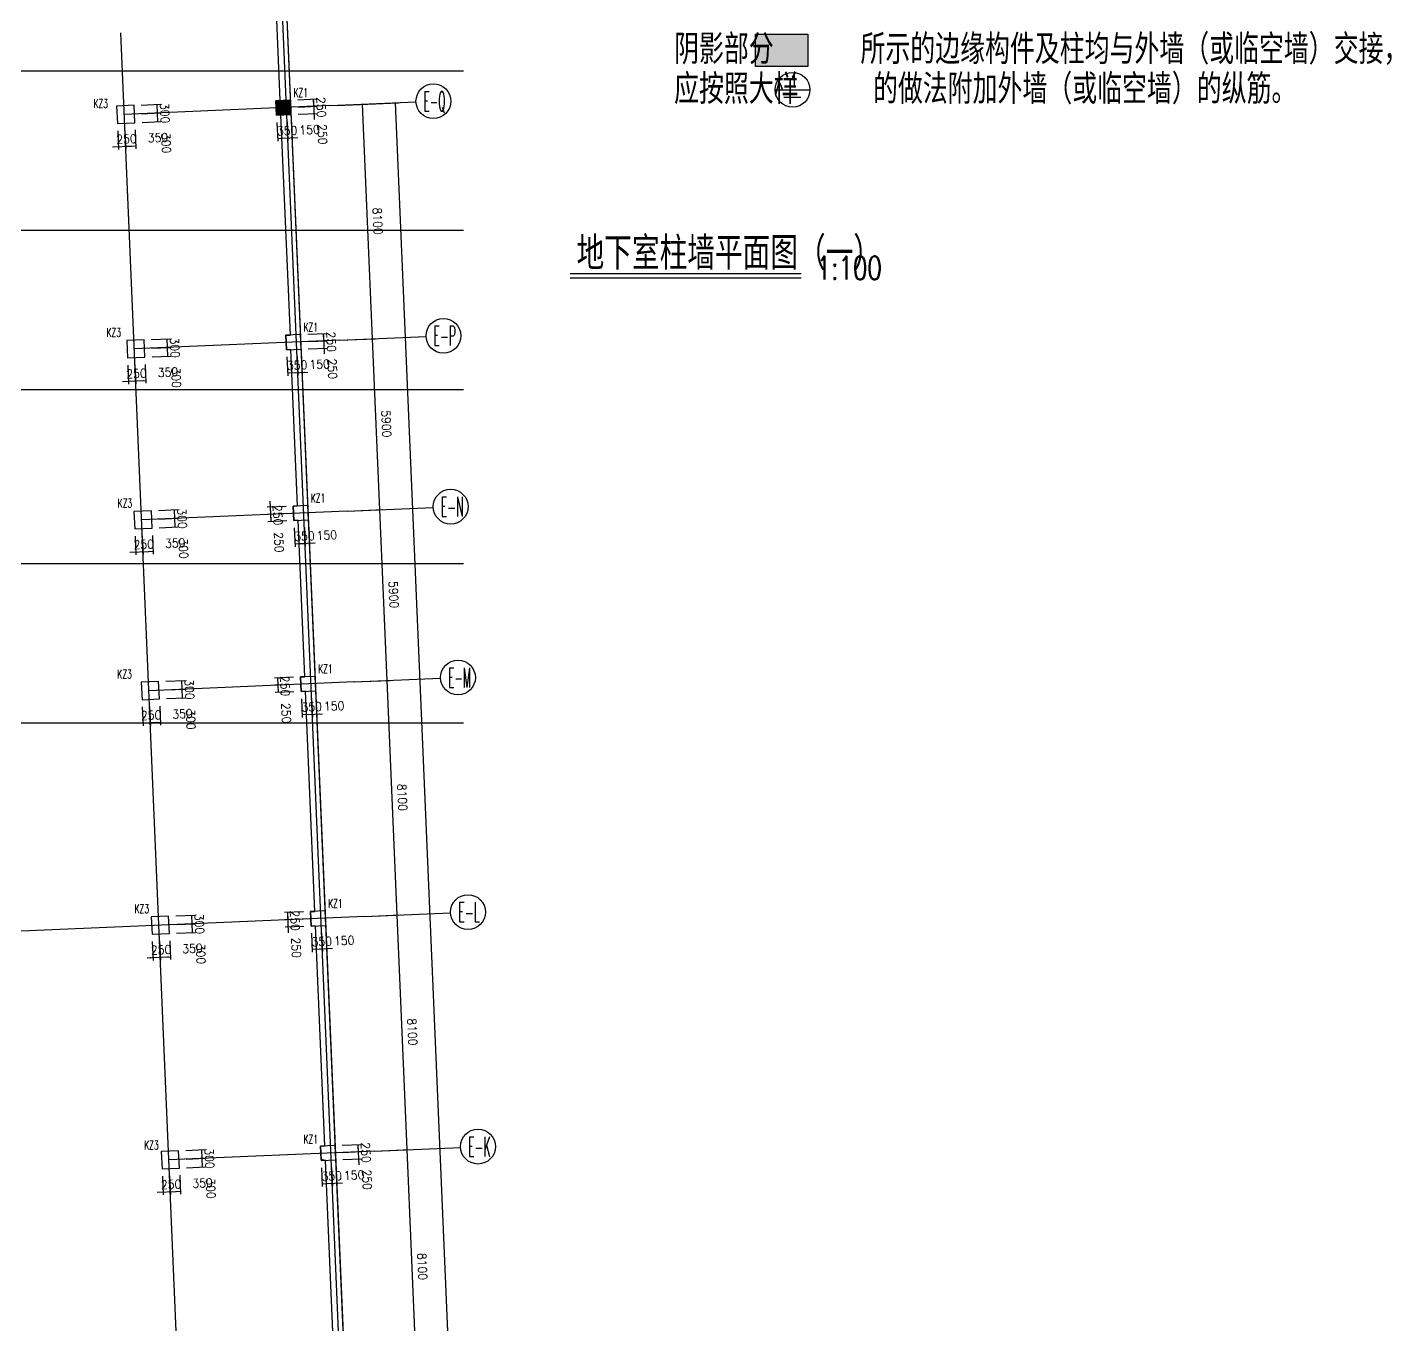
# Model space of a CAD drawing. Extents: x 387171 to 699106, y 11966 to 245688.
# Drawn here: x 649471 to 696550, y 146827 to 191589 of the extents above; entities that cross this region are included whole.
import ezdxf

# ---------------------------------------------------------------- set-up
doc = ezdxf.new("R2010")
doc.units = 0
doc.header["$LTSCALE"] = 100
doc.header["$MEASUREMENT"] = 0
for name, color, linetype in [('COLU', 7, 'Continuous'), ('DIM', 3, 'Continuous'), ('DOTE', 253, 'Continuous'), ('HATCH', 254, 'Continuous'), ('L-AXIS', 3, 'Continuous'), ('NUM', 7, 'Continuous'), ('梁说明', 2, 'Continuous')]:
    doc.layers.add(name, color=color, linetype=linetype)
doc.styles.get("Standard").update_dxf_attribs({"font": 'standard'})
doc.dimstyles.get("Standard").update_dxf_attribs({"dimtxt": 300, "dimasz": 100, "dimexe": 100, "dimexo": 250, "dimgap": 100, "dimtad": 0, "dimtoh": 1, "dimdec": 0, "dimdsep": 46, "dimcen": 0.09, "dimclrt": 7, "dimadec": 0, "dimazin": 0, "dimtfac": 1, "dimtdec": 4, "dimtofl": 0, "dimtmove": 0, "dimatfit": 3, "dimfxl": 1, "dimtolj": 1, "dimtzin": 0, "dimarcsym": 0})

# ---------------------------------------------------------------- blocks, each defined once
blk = doc.blocks.new('*D4546')
at = {"layer": 'L-AXIS', "color": 0, "linetype": 'ByBlock', "lineweight": -2}
for p, q in [((660161, 188896), (662275, 188986)), ((666609, 85077), (662175, 188982)), ((664596, 84991), (666709, 85081))]:
    blk.add_line(p, q, dxfattribs=at)
for points in [[(662175, 188982), (662196, 188883), (662162, 188881)], [(666609, 85077), (666589, 85176), (666622, 85177)]]:
    blk.add_solid(points, dxfattribs=at)
at = {"layer": 'L-AXIS', "color": 7, "linetype": 'Continuous', "lineweight": -2, "insert": (664010, 137770), "char_height": 300, "width": 1121.67, "attachment_point": 5, "rotation": 272.444}
blk.add_mtext('104000', dxfattribs=at)
blk = doc.blocks.new('_AXISO')
blk.add_circle((0, 0), 0.5)
blk = doc.blocks.new('*D1467')
at = {"layer": 'L-AXIS', "color": 0, "linetype": 'ByBlock', "lineweight": -2}
for p, q in [((660758, 174909), (661736, 174950)), ((661888, 169052), (661636, 174946)), ((661009, 169014), (661988, 169056))]:
    blk.add_line(p, q, dxfattribs=at)
for points in [[(661636, 174946), (661657, 174847), (661624, 174846)], [(661888, 169052), (661867, 169151), (661900, 169152)]]:
    blk.add_solid(points, dxfattribs=at)
at = {"layer": 'L-AXIS', "color": 7, "linetype": 'Continuous', "lineweight": -2, "insert": (662112, 172014), "char_height": 300, "width": 775, "attachment_point": 5, "rotation": 272.444}
blk.add_mtext('5900', dxfattribs=at)
blk = doc.blocks.new('*D32')
at = {"layer": 'L-AXIS', "color": 0, "linetype": 'ByBlock', "lineweight": -2}
for p, q in [((661355, 160921), (662333, 160963)), ((662578, 152866), (662233, 160959)), ((661700, 152829), (662678, 152871))]:
    blk.add_line(p, q, dxfattribs=at)
for points in [[(662233, 160959), (662254, 160860), (662221, 160858)], [(662578, 152866), (662558, 152966), (662591, 152967)]]:
    blk.add_solid(points, dxfattribs=at)
at = {"layer": 'L-AXIS', "color": 7, "linetype": 'Continuous', "lineweight": -2, "insert": (662755, 156928), "char_height": 300, "width": 775, "attachment_point": 5, "rotation": 272.444}
blk.add_mtext('8100', dxfattribs=at)
blk = doc.blocks.new('*D443')
at = {"layer": 'L-AXIS', "color": 0, "linetype": 'ByBlock', "lineweight": -2}
for p, q in [((661700, 152829), (662678, 152871)), ((662924, 144774), (662578, 152866)), ((662046, 144736), (663024, 144778))]:
    blk.add_line(p, q, dxfattribs=at)
for points in [[(662578, 152866), (662599, 152767), (662566, 152766)], [(662924, 144774), (662903, 144873), (662936, 144874)]]:
    blk.add_solid(points, dxfattribs=at)
at = {"layer": 'L-AXIS', "color": 7, "linetype": 'Continuous', "lineweight": -2, "insert": (663101, 148835), "char_height": 300, "width": 775, "attachment_point": 5, "rotation": 272.444}
blk.add_mtext('8100', dxfattribs=at)
blk = doc.blocks.new('*D4207')
at = {"layer": 'L-AXIS', "color": 0, "linetype": 'ByBlock', "lineweight": -2}
for p, q in [((661009, 169014), (661988, 169056)), ((662233, 160959), (661888, 169052)), ((661355, 160921), (662333, 160963))]:
    blk.add_line(p, q, dxfattribs=at)
for points in [[(661888, 169052), (661909, 168952), (661875, 168951)], [(662233, 160959), (662212, 161058), (662245, 161060)]]:
    blk.add_solid(points, dxfattribs=at)
at = {"layer": 'L-AXIS', "color": 7, "linetype": 'Continuous', "lineweight": -2, "insert": (662410, 165020), "char_height": 300, "width": 775, "attachment_point": 5, "rotation": 272.444}
blk.add_mtext('8100', dxfattribs=at)
blk = doc.blocks.new('*D3692')
at = {"layer": 'L-AXIS', "color": 0, "linetype": 'ByBlock', "lineweight": -2}
for p, q in [((660161, 188896), (661139, 188938)), ((661384, 180841), (661039, 188933)), ((660506, 180803), (661484, 180845))]:
    blk.add_line(p, q, dxfattribs=at)
for points in [[(661039, 188933), (661060, 188834), (661027, 188833)], [(661384, 180841), (661364, 180940), (661397, 180941)]]:
    blk.add_solid(points, dxfattribs=at)
at = {"layer": 'L-AXIS', "color": 7, "linetype": 'Continuous', "lineweight": -2, "insert": (661561, 184902), "char_height": 300, "width": 775, "attachment_point": 5, "rotation": 272.444}
blk.add_mtext('8100', dxfattribs=at)
blk = doc.blocks.new('*D3514')
at = {"layer": 'L-AXIS', "color": 0, "linetype": 'ByBlock', "lineweight": -2}
for p, q in [((660506, 180803), (661484, 180845)), ((661636, 174946), (661384, 180841)), ((660758, 174909), (661736, 174950))]:
    blk.add_line(p, q, dxfattribs=at)
for points in [[(661384, 180841), (661405, 180742), (661372, 180740)], [(661636, 174946), (661615, 175045), (661648, 175047)]]:
    blk.add_solid(points, dxfattribs=at)
at = {"layer": 'L-AXIS', "color": 7, "linetype": 'Continuous', "lineweight": -2, "insert": (661860, 177908), "char_height": 300, "width": 775, "attachment_point": 5, "rotation": 272.444}
blk.add_mtext('5900', dxfattribs=at)
blk = doc.blocks.new('*D4595')
at = {"layer": 'DIM', "color": 0, "linetype": 'ByBlock', "lineweight": -2}
for p, q in [((653440, 168141), (653468, 167491)), ((653690, 168151), (653717, 167502)), ((653263, 167583), (653913, 167610))]:
    blk.add_line(p, q, dxfattribs=at)
for points in [[(653463, 167591), (653364, 167570), (653363, 167603)], [(653713, 167602), (653812, 167623), (653814, 167589)]]:
    blk.add_solid(points, dxfattribs=at)
at = {"layer": 'DIM', "color": 7, "linetype": 'Continuous', "lineweight": -2, "insert": (653743, 167853), "char_height": 300, "width": 566.67, "attachment_point": 5, "rotation": 2.444}
blk.add_mtext('250', dxfattribs=at)
blk = doc.blocks.new('*D127')
at = {"layer": 'DIM', "color": 0, "linetype": 'ByBlock', "lineweight": -2}
for p, q in [((653690, 168151), (653717, 167502)), ((654039, 168166), (654067, 167517)), ((653713, 167602), (654063, 167617))]:
    blk.add_line(p, q, dxfattribs=at)
for points in [[(653713, 167602), (653812, 167623), (653814, 167589)], [(654063, 167617), (653964, 167596), (653962, 167629)]]:
    blk.add_solid(points, dxfattribs=at)
at = {"layer": 'DIM', "color": 7, "linetype": 'Continuous', "lineweight": -2, "insert": (654828, 167899), "char_height": 300, "width": 566.67, "attachment_point": 5, "rotation": 2.444}
blk.add_mtext('350', dxfattribs=at)
blk = doc.blocks.new('*D4537')
at = {"layer": 'DIM', "color": 0, "linetype": 'ByBlock', "lineweight": -2}
for p, q in [((654266, 168726), (654915, 168754)), ((654828, 168450), (654815, 168750)), ((654278, 168427), (654928, 168454))]:
    blk.add_line(p, q, dxfattribs=at)
for points in [[(654815, 168750), (654836, 168651), (654803, 168649)], [(654828, 168450), (654807, 168549), (654840, 168551)]]:
    blk.add_solid(points, dxfattribs=at)
at = {"layer": 'DIM', "color": 7, "linetype": 'Continuous', "lineweight": -2, "insert": (655110, 167710), "char_height": 300, "width": 566.67, "attachment_point": 5, "rotation": 272.444}
blk.add_mtext('300', dxfattribs=at)
blk = doc.blocks.new('*D656')
at = {"layer": 'DIM', "color": 0, "linetype": 'ByBlock', "lineweight": -2}
for p, q in [((654253, 169026), (654902, 169054)), ((654815, 168750), (654802, 169049)), ((654266, 168726), (654915, 168754))]:
    blk.add_line(p, q, dxfattribs=at)
for points in [[(654802, 169049), (654823, 168950), (654790, 168949)], [(654815, 168750), (654794, 168849), (654827, 168850)]]:
    blk.add_solid(points, dxfattribs=at)
at = {"layer": 'DIM', "color": 7, "linetype": 'Continuous', "lineweight": -2, "insert": (655066, 168745), "char_height": 300, "width": 566.67, "attachment_point": 5, "rotation": 272.444}
blk.add_mtext('300', dxfattribs=at)
blk = doc.blocks.new('*D270')
at = {"layer": 'DIM', "color": 0, "linetype": 'ByBlock', "lineweight": -2}
for p, q in [((653188, 174035), (653216, 173386)), ((653438, 174046), (653466, 173396)), ((653012, 173477), (653661, 173505))]:
    blk.add_line(p, q, dxfattribs=at)
for points in [[(653212, 173486), (653113, 173465), (653111, 173498)], [(653461, 173496), (653561, 173517), (653562, 173484)]]:
    blk.add_solid(points, dxfattribs=at)
at = {"layer": 'DIM', "color": 7, "linetype": 'Continuous', "lineweight": -2, "insert": (653491, 173748), "char_height": 300, "width": 566.67, "attachment_point": 5, "rotation": 2.444}
blk.add_mtext('250', dxfattribs=at)
blk = doc.blocks.new('*D1186')
at = {"layer": 'DIM', "color": 0, "linetype": 'ByBlock', "lineweight": -2}
for p, q in [((653438, 174046), (653466, 173396)), ((653788, 174061), (653815, 173411)), ((653461, 173496), (653811, 173511))]:
    blk.add_line(p, q, dxfattribs=at)
for points in [[(653461, 173496), (653561, 173517), (653562, 173484)], [(653811, 173511), (653712, 173490), (653711, 173524)]]:
    blk.add_solid(points, dxfattribs=at)
at = {"layer": 'DIM', "color": 7, "linetype": 'Continuous', "lineweight": -2, "insert": (654576, 173794), "char_height": 300, "width": 566.67, "attachment_point": 5, "rotation": 2.444}
blk.add_mtext('350', dxfattribs=at)
blk = doc.blocks.new('*D791')
at = {"layer": 'DIM', "color": 0, "linetype": 'ByBlock', "lineweight": -2}
for p, q in [((654014, 174621), (654663, 174649)), ((654027, 174321), (654676, 174349)), ((654576, 174345), (654564, 174644))]:
    blk.add_line(p, q, dxfattribs=at)
for points in [[(654564, 174644), (654584, 174545), (654551, 174544)], [(654576, 174345), (654555, 174444), (654589, 174445)]]:
    blk.add_solid(points, dxfattribs=at)
at = {"layer": 'DIM', "color": 7, "linetype": 'Continuous', "lineweight": -2, "insert": (654858, 173605), "char_height": 300, "width": 566.67, "attachment_point": 5, "rotation": 272.444}
blk.add_mtext('300', dxfattribs=at)
blk = doc.blocks.new('*D975')
at = {"layer": 'DIM', "color": 0, "linetype": 'ByBlock', "lineweight": -2}
for p, q in [((654001, 174921), (654651, 174948)), ((654564, 174644), (654551, 174944)), ((654014, 174621), (654663, 174649))]:
    blk.add_line(p, q, dxfattribs=at)
for points in [[(654551, 174944), (654572, 174845), (654538, 174843)], [(654564, 174644), (654543, 174744), (654576, 174745)]]:
    blk.add_solid(points, dxfattribs=at)
at = {"layer": 'DIM', "color": 7, "linetype": 'Continuous', "lineweight": -2, "insert": (654814, 174640), "char_height": 300, "width": 566.67, "attachment_point": 5, "rotation": 272.444}
blk.add_mtext('300', dxfattribs=at)
blk = doc.blocks.new('*D1909')
at = {"layer": 'DIM', "color": 0, "linetype": 'ByBlock', "lineweight": -2}
for p, q in [((652937, 179930), (652964, 179280)), ((653186, 179940), (653214, 179291)), ((652760, 179372), (653410, 179399))]:
    blk.add_line(p, q, dxfattribs=at)
for points in [[(652960, 179380), (652861, 179359), (652860, 179393)], [(653210, 179391), (653309, 179412), (653311, 179379)]]:
    blk.add_solid(points, dxfattribs=at)
at = {"layer": 'DIM', "color": 7, "linetype": 'Continuous', "lineweight": -2, "insert": (653239, 179642), "char_height": 300, "width": 566.67, "attachment_point": 5, "rotation": 2.444}
blk.add_mtext('250', dxfattribs=at)
blk = doc.blocks.new('*D1519')
at = {"layer": 'DIM', "color": 0, "linetype": 'ByBlock', "lineweight": -2}
for p, q in [((653186, 179940), (653214, 179291)), ((653536, 179955), (653564, 179306)), ((653210, 179391), (653560, 179406))]:
    blk.add_line(p, q, dxfattribs=at)
for points in [[(653210, 179391), (653309, 179412), (653311, 179379)], [(653560, 179406), (653460, 179385), (653459, 179418)]]:
    blk.add_solid(points, dxfattribs=at)
at = {"layer": 'DIM', "color": 7, "linetype": 'Continuous', "lineweight": -2, "insert": (654325, 179689), "char_height": 300, "width": 566.67, "attachment_point": 5, "rotation": 2.444}
blk.add_mtext('350', dxfattribs=at)
blk = doc.blocks.new('*D2450')
at = {"layer": 'DIM', "color": 0, "linetype": 'ByBlock', "lineweight": -2}
for p, q in [((653762, 180516), (654412, 180543)), ((654325, 180239), (654312, 180539)), ((653775, 180216), (654425, 180244))]:
    blk.add_line(p, q, dxfattribs=at)
for points in [[(654312, 180539), (654333, 180440), (654300, 180438)], [(654325, 180239), (654304, 180338), (654337, 180340)]]:
    blk.add_solid(points, dxfattribs=at)
at = {"layer": 'DIM', "color": 7, "linetype": 'Continuous', "lineweight": -2, "insert": (654607, 179499), "char_height": 300, "width": 566.67, "attachment_point": 5, "rotation": 272.444}
blk.add_mtext('300', dxfattribs=at)
blk = doc.blocks.new('*D2050')
at = {"layer": 'DIM', "color": 0, "linetype": 'ByBlock', "lineweight": -2}
for p, q in [((653750, 180815), (654399, 180843)), ((654312, 180539), (654299, 180839)), ((653762, 180516), (654412, 180543))]:
    blk.add_line(p, q, dxfattribs=at)
for points in [[(654299, 180839), (654320, 180740), (654287, 180738)], [(654312, 180539), (654291, 180638), (654324, 180640)]]:
    blk.add_solid(points, dxfattribs=at)
at = {"layer": 'DIM', "color": 7, "linetype": 'Continuous', "lineweight": -2, "insert": (654562, 180534), "char_height": 300, "width": 566.67, "attachment_point": 5, "rotation": 272.444}
blk.add_mtext('300', dxfattribs=at)
blk = doc.blocks.new('*D2837')
at = {"layer": 'DIM', "color": 0, "linetype": 'ByBlock', "lineweight": -2}
for p, q in [((653785, 160048), (653813, 159398)), ((654035, 160059), (654063, 159409)), ((653609, 159490), (654258, 159518))]:
    blk.add_line(p, q, dxfattribs=at)
for points in [[(653809, 159498), (653710, 159477), (653708, 159511)], [(654058, 159509), (654158, 159530), (654159, 159497)]]:
    blk.add_solid(points, dxfattribs=at)
at = {"layer": 'DIM', "color": 7, "linetype": 'Continuous', "lineweight": -2, "insert": (654088, 159761), "char_height": 300, "width": 566.67, "attachment_point": 5, "rotation": 2.444}
blk.add_mtext('250', dxfattribs=at)
blk = doc.blocks.new('*D2571')
at = {"layer": 'DIM', "color": 0, "linetype": 'ByBlock', "lineweight": -2}
for p, q in [((654385, 160073), (654412, 159424)), ((654035, 160059), (654063, 159409)), ((654058, 159509), (654408, 159524))]:
    blk.add_line(p, q, dxfattribs=at)
for points in [[(654058, 159509), (654158, 159530), (654159, 159497)], [(654408, 159524), (654309, 159503), (654308, 159536)]]:
    blk.add_solid(points, dxfattribs=at)
at = {"layer": 'DIM', "color": 7, "linetype": 'Continuous', "lineweight": -2, "insert": (655173, 159807), "char_height": 300, "width": 566.67, "attachment_point": 5, "rotation": 2.444}
blk.add_mtext('350', dxfattribs=at)
blk = doc.blocks.new('*D2775')
at = {"layer": 'DIM', "color": 0, "linetype": 'ByBlock', "lineweight": -2}
for p, q in [((654611, 160634), (655260, 160661)), ((655173, 160357), (655161, 160657)), ((654624, 160334), (655273, 160362))]:
    blk.add_line(p, q, dxfattribs=at)
for points in [[(655161, 160657), (655181, 160558), (655148, 160556)], [(655173, 160357), (655152, 160457), (655186, 160458)]]:
    blk.add_solid(points, dxfattribs=at)
at = {"layer": 'DIM', "color": 7, "linetype": 'Continuous', "lineweight": -2, "insert": (655455, 159617), "char_height": 300, "width": 566.67, "attachment_point": 5, "rotation": 272.444}
blk.add_mtext('300', dxfattribs=at)
blk = doc.blocks.new('*D3543')
at = {"layer": 'DIM', "color": 0, "linetype": 'ByBlock', "lineweight": -2}
for p, q in [((654598, 160933), (655248, 160961)), ((654611, 160634), (655260, 160661)), ((655161, 160657), (655148, 160957))]:
    blk.add_line(p, q, dxfattribs=at)
for points in [[(655148, 160957), (655169, 160858), (655135, 160856)], [(655161, 160657), (655140, 160756), (655173, 160758)]]:
    blk.add_solid(points, dxfattribs=at)
at = {"layer": 'DIM', "color": 7, "linetype": 'Continuous', "lineweight": -2, "insert": (655411, 160653), "char_height": 300, "width": 566.67, "attachment_point": 5, "rotation": 272.444}
blk.add_mtext('300', dxfattribs=at)
blk = doc.blocks.new('*D2976')
at = {"layer": 'DIM', "color": 0, "linetype": 'ByBlock', "lineweight": -2}
for p, q in [((652591, 188022), (652619, 187373)), ((652841, 188033), (652869, 187384)), ((652415, 187464), (653064, 187492))]:
    blk.add_line(p, q, dxfattribs=at)
for points in [[(652615, 187473), (652516, 187452), (652514, 187485)], [(652864, 187484), (652964, 187504), (652965, 187471)]]:
    blk.add_solid(points, dxfattribs=at)
at = {"layer": 'DIM', "color": 7, "linetype": 'Continuous', "lineweight": -2, "insert": (652894, 187735), "char_height": 300, "width": 566.67, "attachment_point": 5, "rotation": 2.444}
blk.add_mtext('250', dxfattribs=at)
blk = doc.blocks.new('*D3745')
at = {"layer": 'DIM', "color": 0, "linetype": 'ByBlock', "lineweight": -2}
for p, q in [((652841, 188033), (652869, 187384)), ((653191, 188048), (653218, 187399)), ((652864, 187484), (653214, 187499))]:
    blk.add_line(p, q, dxfattribs=at)
for points in [[(652864, 187484), (652964, 187504), (652965, 187471)], [(653214, 187499), (653115, 187478), (653114, 187511)]]:
    blk.add_solid(points, dxfattribs=at)
at = {"layer": 'DIM', "color": 7, "linetype": 'Continuous', "lineweight": -2, "insert": (653979, 187781), "char_height": 300, "width": 566.67, "attachment_point": 5, "rotation": 2.444}
blk.add_mtext('350', dxfattribs=at)
blk = doc.blocks.new('*D3929')
at = {"layer": 'DIM', "color": 0, "linetype": 'ByBlock', "lineweight": -2}
for p, q in [((653417, 188608), (654066, 188636)), ((653430, 188308), (654079, 188336)), ((653979, 188332), (653967, 188632))]:
    blk.add_line(p, q, dxfattribs=at)
for points in [[(653967, 188632), (653987, 188532), (653954, 188531)], [(653979, 188332), (653958, 188431), (653992, 188433)]]:
    blk.add_solid(points, dxfattribs=at)
at = {"layer": 'DIM', "color": 7, "linetype": 'Continuous', "lineweight": -2, "insert": (654261, 187592), "char_height": 300, "width": 566.67, "attachment_point": 5, "rotation": 272.444}
blk.add_mtext('300', dxfattribs=at)
blk = doc.blocks.new('*D3690')
at = {"layer": 'DIM', "color": 0, "linetype": 'ByBlock', "lineweight": -2}
for p, q in [((653404, 188908), (654054, 188936)), ((653967, 188632), (653954, 188931)), ((653417, 188608), (654066, 188636))]:
    blk.add_line(p, q, dxfattribs=at)
for points in [[(653954, 188931), (653975, 188832), (653941, 188831)], [(653967, 188632), (653946, 188731), (653979, 188732)]]:
    blk.add_solid(points, dxfattribs=at)
at = {"layer": 'DIM', "color": 7, "linetype": 'Continuous', "lineweight": -2, "insert": (654217, 188627), "char_height": 300, "width": 566.67, "attachment_point": 5, "rotation": 272.444}
blk.add_mtext('300', dxfattribs=at)
blk = doc.blocks.new('*D2294')
at = {"layer": 'DIM', "color": 0, "linetype": 'ByBlock', "lineweight": -2}
for p, q in [((658434, 188322), (658462, 187672)), ((658084, 188307), (658112, 187658)), ((658108, 187757), (658457, 187772))]:
    blk.add_line(p, q, dxfattribs=at)
for points in [[(658108, 187757), (658207, 187778), (658208, 187745)], [(658457, 187772), (658358, 187751), (658357, 187785)]]:
    blk.add_solid(points, dxfattribs=at)
at = {"layer": 'DIM', "color": 7, "linetype": 'Continuous', "lineweight": -2, "insert": (658437, 188022), "char_height": 300, "width": 566.67, "attachment_point": 5, "rotation": 2.444}
blk.add_mtext('350', dxfattribs=at)
blk = doc.blocks.new('*D3217')
at = {"layer": 'DIM', "color": 0, "linetype": 'ByBlock', "lineweight": -2}
for p, q in [((658434, 188322), (658462, 187672)), ((658584, 188328), (658611, 187679)), ((658257, 187764), (658807, 187787))]:
    blk.add_line(p, q, dxfattribs=at)
for points in [[(658457, 187772), (658358, 187751), (658357, 187785)], [(658607, 187779), (658706, 187800), (658708, 187766)]]:
    blk.add_solid(points, dxfattribs=at)
at = {"layer": 'DIM', "color": 7, "linetype": 'Continuous', "lineweight": -2, "insert": (659211, 188055), "char_height": 300, "width": 476.67, "attachment_point": 5, "rotation": 2.444}
blk.add_mtext('150', dxfattribs=at)
blk = doc.blocks.new('*D2834')
at = {"layer": 'DIM', "color": 0, "linetype": 'ByBlock', "lineweight": -2}
for p, q in [((658812, 188838), (659462, 188866)), ((659381, 188412), (659353, 189062)), ((658823, 188589), (659472, 188616))]:
    blk.add_line(p, q, dxfattribs=at)
for points in [[(659362, 188862), (659341, 188961), (659374, 188963)], [(659372, 188612), (659393, 188513), (659360, 188512)]]:
    blk.add_solid(points, dxfattribs=at)
at = {"layer": 'DIM', "color": 7, "linetype": 'Continuous', "lineweight": -2, "insert": (659653, 187897), "char_height": 300, "width": 566.67, "attachment_point": 5, "rotation": 272.444}
blk.add_mtext('250', dxfattribs=at)
blk = doc.blocks.new('*D3589')
at = {"layer": 'DIM', "color": 0, "linetype": 'ByBlock', "lineweight": -2}
for p, q in [((658801, 189088), (659451, 189116)), ((658812, 188838), (659462, 188866)), ((659362, 188862), (659351, 189112))]:
    blk.add_line(p, q, dxfattribs=at)
for points in [[(659351, 189112), (659372, 189012), (659339, 189011)], [(659362, 188862), (659341, 188961), (659374, 188963)]]:
    blk.add_solid(points, dxfattribs=at)
at = {"layer": 'DIM', "color": 7, "linetype": 'Continuous', "lineweight": -2, "insert": (659613, 188832), "char_height": 300, "width": 566.67, "attachment_point": 5, "rotation": 272.444}
blk.add_mtext('250', dxfattribs=at)
blk = doc.blocks.new('*D2620')
at = {"layer": 'DIM', "color": 0, "linetype": 'ByBlock', "lineweight": -2}
for p, q in [((658430, 180214), (658457, 179565)), ((658779, 180229), (658807, 179580)), ((658453, 179665), (658803, 179680))]:
    blk.add_line(p, q, dxfattribs=at)
for points in [[(658453, 179665), (658552, 179686), (658554, 179652)], [(658803, 179680), (658703, 179659), (658702, 179692)]]:
    blk.add_solid(points, dxfattribs=at)
at = {"layer": 'DIM', "color": 7, "linetype": 'Continuous', "lineweight": -2, "insert": (658782, 179929), "char_height": 300, "width": 566.67, "attachment_point": 5, "rotation": 2.444}
blk.add_mtext('350', dxfattribs=at)
blk = doc.blocks.new('*D2382')
at = {"layer": 'DIM', "color": 0, "linetype": 'ByBlock', "lineweight": -2}
for p, q in [((658779, 180229), (658807, 179580)), ((658929, 180236), (658957, 179586)), ((658603, 179671), (659152, 179695))]:
    blk.add_line(p, q, dxfattribs=at)
for points in [[(658803, 179680), (658703, 179659), (658702, 179692)], [(658953, 179686), (659052, 179707), (659053, 179674)]]:
    blk.add_solid(points, dxfattribs=at)
at = {"layer": 'DIM', "color": 7, "linetype": 'Continuous', "lineweight": -2, "insert": (659557, 179962), "char_height": 300, "width": 476.67, "attachment_point": 5, "rotation": 2.444}
blk.add_mtext('150', dxfattribs=at)
blk = doc.blocks.new('*D3162')
at = {"layer": 'DIM', "color": 0, "linetype": 'ByBlock', "lineweight": -2}
for p, q in [((659726, 180320), (659699, 180969)), ((659158, 180746), (659807, 180774)), ((659168, 180496), (659818, 180524))]:
    blk.add_line(p, q, dxfattribs=at)
for points in [[(659707, 180769), (659686, 180868), (659719, 180870)], [(659718, 180519), (659739, 180420), (659705, 180419)]]:
    blk.add_solid(points, dxfattribs=at)
at = {"layer": 'DIM', "color": 7, "linetype": 'Continuous', "lineweight": -2, "insert": (659998, 179804), "char_height": 300, "width": 566.67, "attachment_point": 5, "rotation": 272.444}
blk.add_mtext('250', dxfattribs=at)
blk = doc.blocks.new('*D3361')
at = {"layer": 'DIM', "color": 0, "linetype": 'ByBlock', "lineweight": -2}
for p, q in [((659147, 180996), (659796, 181023)), ((659707, 180769), (659696, 181019)), ((659158, 180746), (659807, 180774))]:
    blk.add_line(p, q, dxfattribs=at)
for points in [[(659696, 181019), (659717, 180920), (659684, 180918)], [(659707, 180769), (659686, 180868), (659719, 180870)]]:
    blk.add_solid(points, dxfattribs=at)
at = {"layer": 'DIM', "color": 7, "linetype": 'Continuous', "lineweight": -2, "insert": (659959, 180740), "char_height": 300, "width": 566.67, "attachment_point": 5, "rotation": 272.444}
blk.add_mtext('250', dxfattribs=at)
blk = doc.blocks.new('*D3104')
at = {"layer": 'DIM', "color": 0, "linetype": 'ByBlock', "lineweight": -2}
for p, q in [((657841, 175235), (657869, 174585)), ((658399, 175058), (657750, 175031)), ((658410, 174809), (657761, 174781))]:
    blk.add_line(p, q, dxfattribs=at)
for points in [[(657850, 175035), (657829, 175134), (657862, 175135)], [(657861, 174785), (657881, 174686), (657848, 174684)]]:
    blk.add_solid(points, dxfattribs=at)
at = {"layer": 'DIM', "color": 7, "linetype": 'Continuous', "lineweight": -2, "insert": (658112, 174756), "char_height": 300, "width": 566.67, "attachment_point": 5, "rotation": 272.444}
blk.add_mtext('250', dxfattribs=at)
blk = doc.blocks.new('*D3891')
at = {"layer": 'DIM', "color": 0, "linetype": 'ByBlock', "lineweight": -2}
for p, q in [((658410, 174809), (657761, 174781)), ((657861, 174785), (657871, 174535)), ((658421, 174559), (657771, 174531))]:
    blk.add_line(p, q, dxfattribs=at)
for points in [[(657861, 174785), (657881, 174686), (657848, 174684)], [(657871, 174535), (657850, 174635), (657884, 174636)]]:
    blk.add_solid(points, dxfattribs=at)
at = {"layer": 'DIM', "color": 7, "linetype": 'Continuous', "lineweight": -2, "insert": (658152, 173820), "char_height": 300, "width": 566.67, "attachment_point": 5, "rotation": 272.444}
blk.add_mtext('250', dxfattribs=at)
blk = doc.blocks.new('*D3641')
at = {"layer": 'DIM', "color": 0, "linetype": 'ByBlock', "lineweight": -2}
for p, q in [((658681, 174320), (658709, 173670)), ((659031, 174335), (659059, 173685)), ((658705, 173770), (659054, 173785))]:
    blk.add_line(p, q, dxfattribs=at)
for points in [[(658705, 173770), (658804, 173791), (658805, 173758)], [(659054, 173785), (658955, 173764), (658954, 173797)]]:
    blk.add_solid(points, dxfattribs=at)
at = {"layer": 'DIM', "color": 7, "linetype": 'Continuous', "lineweight": -2, "insert": (659034, 174034), "char_height": 300, "width": 566.67, "attachment_point": 5, "rotation": 2.444}
blk.add_mtext('350', dxfattribs=at)
blk = doc.blocks.new('*D4392')
at = {"layer": 'DIM', "color": 0, "linetype": 'ByBlock', "lineweight": -2}
for p, q in [((659031, 174335), (659059, 173685)), ((659181, 174341), (659208, 173692)), ((658854, 173777), (659404, 173800))]:
    blk.add_line(p, q, dxfattribs=at)
for points in [[(659054, 173785), (658955, 173764), (658954, 173797)], [(659204, 173791), (659303, 173812), (659305, 173779)]]:
    blk.add_solid(points, dxfattribs=at)
at = {"layer": 'DIM', "color": 7, "linetype": 'Continuous', "lineweight": -2, "insert": (659808, 174067), "char_height": 300, "width": 476.67, "attachment_point": 5, "rotation": 2.444}
blk.add_mtext('150', dxfattribs=at)
blk = doc.blocks.new('*D4026')
at = {"layer": 'DIM', "color": 0, "linetype": 'ByBlock', "lineweight": -2}
for p, q in [((658651, 169164), (658002, 169136)), ((658101, 169140), (658112, 168890)), ((658662, 168914), (658012, 168886))]:
    blk.add_line(p, q, dxfattribs=at)
for points in [[(658101, 169140), (658122, 169041), (658089, 169040)], [(658112, 168890), (658091, 168990), (658124, 168991)]]:
    blk.add_solid(points, dxfattribs=at)
at = {"layer": 'DIM', "color": 7, "linetype": 'Continuous', "lineweight": -2, "insert": (658364, 168861), "char_height": 300, "width": 566.67, "attachment_point": 5, "rotation": 272.444}
blk.add_mtext('250', dxfattribs=at)
blk = doc.blocks.new('*D272')
at = {"layer": 'DIM', "color": 0, "linetype": 'ByBlock', "lineweight": -2}
for p, q in [((658662, 168914), (658012, 168886)), ((658672, 168664), (658023, 168636)), ((658112, 168890), (658123, 168641))]:
    blk.add_line(p, q, dxfattribs=at)
for points in [[(658112, 168890), (658133, 168791), (658100, 168790)], [(658123, 168641), (658102, 168740), (658135, 168741)]]:
    blk.add_solid(points, dxfattribs=at)
at = {"layer": 'DIM', "color": 7, "linetype": 'Continuous', "lineweight": -2, "insert": (658404, 167926), "char_height": 300, "width": 566.67, "attachment_point": 5, "rotation": 272.444}
blk.add_mtext('250', dxfattribs=at)
blk = doc.blocks.new('*D458')
at = {"layer": 'DIM', "color": 0, "linetype": 'ByBlock', "lineweight": -2}
for p, q in [((658933, 168425), (658960, 167776)), ((659282, 168440), (659310, 167791)), ((658956, 167876), (659306, 167890))]:
    blk.add_line(p, q, dxfattribs=at)
for points in [[(658956, 167876), (659055, 167896), (659057, 167863)], [(659306, 167890), (659207, 167870), (659205, 167903)]]:
    blk.add_solid(points, dxfattribs=at)
at = {"layer": 'DIM', "color": 7, "linetype": 'Continuous', "lineweight": -2, "insert": (659285, 168140), "char_height": 300, "width": 566.67, "attachment_point": 5, "rotation": 2.444}
blk.add_mtext('350', dxfattribs=at)
blk = doc.blocks.new('*D66')
at = {"layer": 'DIM', "color": 0, "linetype": 'ByBlock', "lineweight": -2}
for p, q in [((659282, 168440), (659310, 167791)), ((659432, 168446), (659460, 167797)), ((659106, 167882), (659656, 167905))]:
    blk.add_line(p, q, dxfattribs=at)
for points in [[(659306, 167890), (659207, 167870), (659205, 167903)], [(659456, 167897), (659555, 167918), (659556, 167884)]]:
    blk.add_solid(points, dxfattribs=at)
at = {"layer": 'DIM', "color": 7, "linetype": 'Continuous', "lineweight": -2, "insert": (660060, 168173), "char_height": 300, "width": 476.67, "attachment_point": 5, "rotation": 2.444}
blk.add_mtext('150', dxfattribs=at)
blk = doc.blocks.new('*D963')
at = {"layer": 'DIM', "color": 0, "linetype": 'ByBlock', "lineweight": -2}
for p, q in [((658996, 161071), (658347, 161043)), ((658447, 161048), (658458, 160798)), ((659007, 160821), (658358, 160794))]:
    blk.add_line(p, q, dxfattribs=at)
for points in [[(658447, 161048), (658468, 160948), (658434, 160947)], [(658458, 160798), (658437, 160897), (658470, 160898)]]:
    blk.add_solid(points, dxfattribs=at)
at = {"layer": 'DIM', "color": 7, "linetype": 'Continuous', "lineweight": -2, "insert": (658709, 160768), "char_height": 300, "width": 566.67, "attachment_point": 5, "rotation": 272.444}
blk.add_mtext('250', dxfattribs=at)
blk = doc.blocks.new('*D584')
at = {"layer": 'DIM', "color": 0, "linetype": 'ByBlock', "lineweight": -2}
for p, q in [((659007, 160821), (658358, 160794)), ((659018, 160571), (658368, 160544)), ((658449, 160998), (658477, 160348))]:
    blk.add_line(p, q, dxfattribs=at)
for points in [[(658458, 160798), (658437, 160897), (658470, 160898)], [(658468, 160548), (658489, 160449), (658456, 160447)]]:
    blk.add_solid(points, dxfattribs=at)
at = {"layer": 'DIM', "color": 7, "linetype": 'Continuous', "lineweight": -2, "insert": (658749, 159833), "char_height": 300, "width": 566.67, "attachment_point": 5, "rotation": 272.444}
blk.add_mtext('250', dxfattribs=at)
blk = doc.blocks.new('*D1510')
at = {"layer": 'DIM', "color": 0, "linetype": 'ByBlock', "lineweight": -2}
for p, q in [((659278, 160332), (659306, 159683)), ((659628, 160347), (659656, 159698)), ((659302, 159783), (659651, 159798))]:
    blk.add_line(p, q, dxfattribs=at)
for points in [[(659302, 159783), (659401, 159804), (659402, 159771)], [(659651, 159798), (659552, 159777), (659551, 159810)]]:
    blk.add_solid(points, dxfattribs=at)
at = {"layer": 'DIM', "color": 7, "linetype": 'Continuous', "lineweight": -2, "insert": (659631, 160047), "char_height": 300, "width": 566.67, "attachment_point": 5, "rotation": 2.444}
blk.add_mtext('350', dxfattribs=at)
blk = doc.blocks.new('*D1111')
at = {"layer": 'DIM', "color": 0, "linetype": 'ByBlock', "lineweight": -2}
for p, q in [((659628, 160347), (659656, 159698)), ((659778, 160354), (659805, 159704)), ((659451, 159789), (660001, 159813))]:
    blk.add_line(p, q, dxfattribs=at)
for points in [[(659651, 159798), (659552, 159777), (659551, 159810)], [(659801, 159804), (659900, 159825), (659902, 159792)]]:
    blk.add_solid(points, dxfattribs=at)
at = {"layer": 'DIM', "color": 7, "linetype": 'Continuous', "lineweight": -2, "insert": (660405, 160080), "char_height": 300, "width": 476.67, "attachment_point": 5, "rotation": 2.444}
blk.add_mtext('150', dxfattribs=at)
blk = doc.blocks.new('*D1289')
at = {"layer": 'DIM', "color": 0, "linetype": 'ByBlock', "lineweight": -2}
for p, q in [((659624, 152240), (659651, 151590)), ((659973, 152255), (660001, 151605)), ((659647, 151690), (659997, 151705))]:
    blk.add_line(p, q, dxfattribs=at)
for points in [[(659647, 151690), (659746, 151711), (659748, 151678)], [(659997, 151705), (659897, 151684), (659896, 151718)]]:
    blk.add_solid(points, dxfattribs=at)
at = {"layer": 'DIM', "color": 7, "linetype": 'Continuous', "lineweight": -2, "insert": (659976, 151955), "char_height": 300, "width": 566.67, "attachment_point": 5, "rotation": 2.444}
blk.add_mtext('350', dxfattribs=at)
blk = doc.blocks.new('*D2227')
at = {"layer": 'DIM', "color": 0, "linetype": 'ByBlock', "lineweight": -2}
for p, q in [((659973, 152255), (660001, 151605)), ((660123, 152261), (660151, 151612)), ((659797, 151697), (660346, 151720))]:
    blk.add_line(p, q, dxfattribs=at)
for points in [[(659997, 151705), (659897, 151684), (659896, 151718)], [(660147, 151712), (660246, 151732), (660247, 151699)]]:
    blk.add_solid(points, dxfattribs=at)
at = {"layer": 'DIM', "color": 7, "linetype": 'Continuous', "lineweight": -2, "insert": (660751, 151988), "char_height": 300, "width": 476.67, "attachment_point": 5, "rotation": 2.444}
blk.add_mtext('150', dxfattribs=at)
blk = doc.blocks.new('*D1822')
at = {"layer": 'DIM', "color": 0, "linetype": 'ByBlock', "lineweight": -2}
for p, q in [((660352, 152771), (661001, 152799)), ((660362, 152522), (661012, 152549)), ((660920, 152345), (660892, 152995))]:
    blk.add_line(p, q, dxfattribs=at)
for points in [[(660901, 152795), (660880, 152894), (660913, 152895)], [(660912, 152545), (660933, 152446), (660899, 152444)]]:
    blk.add_solid(points, dxfattribs=at)
at = {"layer": 'DIM', "color": 7, "linetype": 'Continuous', "lineweight": -2, "insert": (661192, 151830), "char_height": 300, "width": 566.67, "attachment_point": 5, "rotation": 272.444}
blk.add_mtext('250', dxfattribs=at)
blk = doc.blocks.new('*D2600')
at = {"layer": 'DIM', "color": 0, "linetype": 'ByBlock', "lineweight": -2}
for p, q in [((660341, 153021), (660990, 153049)), ((660901, 152795), (660890, 153045)), ((660352, 152771), (661001, 152799))]:
    blk.add_line(p, q, dxfattribs=at)
for points in [[(660890, 153045), (660911, 152945), (660878, 152944)], [(660901, 152795), (660880, 152894), (660913, 152895)]]:
    blk.add_solid(points, dxfattribs=at)
at = {"layer": 'DIM', "color": 7, "linetype": 'Continuous', "lineweight": -2, "insert": (661153, 152765), "char_height": 300, "width": 566.67, "attachment_point": 5, "rotation": 272.444}
blk.add_mtext('250', dxfattribs=at)
blk = doc.blocks.new('*D2362')
at = {"layer": 'DIM', "color": 0, "linetype": 'ByBlock', "lineweight": -2}
for p, q in [((654131, 151955), (654158, 151306)), ((654380, 151966), (654408, 151317)), ((653954, 151397), (654604, 151425))]:
    blk.add_line(p, q, dxfattribs=at)
for points in [[(654154, 151406), (654055, 151385), (654053, 151418)], [(654404, 151416), (654503, 151437), (654505, 151404)]]:
    blk.add_solid(points, dxfattribs=at)
at = {"layer": 'DIM', "color": 7, "linetype": 'Continuous', "lineweight": -2, "insert": (654433, 151668), "char_height": 300, "width": 566.67, "attachment_point": 5, "rotation": 2.444}
blk.add_mtext('250', dxfattribs=at)
blk = doc.blocks.new('*D3148')
at = {"layer": 'DIM', "color": 0, "linetype": 'ByBlock', "lineweight": -2}
for p, q in [((654380, 151966), (654408, 151317)), ((654730, 151981), (654758, 151331)), ((654404, 151416), (654754, 151431))]:
    blk.add_line(p, q, dxfattribs=at)
for points in [[(654404, 151416), (654503, 151437), (654505, 151404)], [(654754, 151431), (654654, 151410), (654653, 151444)]]:
    blk.add_solid(points, dxfattribs=at)
at = {"layer": 'DIM', "color": 7, "linetype": 'Continuous', "lineweight": -2, "insert": (655519, 151714), "char_height": 300, "width": 566.67, "attachment_point": 5, "rotation": 2.444}
blk.add_mtext('350', dxfattribs=at)
blk = doc.blocks.new('*D2899')
at = {"layer": 'DIM', "color": 0, "linetype": 'ByBlock', "lineweight": -2}
for p, q in [((654956, 152541), (655606, 152569)), ((655519, 152265), (655506, 152564)), ((654969, 152241), (655619, 152269))]:
    blk.add_line(p, q, dxfattribs=at)
for points in [[(655506, 152564), (655527, 152465), (655494, 152464)], [(655519, 152265), (655498, 152364), (655531, 152365)]]:
    blk.add_solid(points, dxfattribs=at)
at = {"layer": 'DIM', "color": 7, "linetype": 'Continuous', "lineweight": -2, "insert": (655801, 151525), "char_height": 300, "width": 566.67, "attachment_point": 5, "rotation": 272.444}
blk.add_mtext('300', dxfattribs=at)
blk = doc.blocks.new('*D3077')
at = {"layer": 'DIM', "color": 0, "linetype": 'ByBlock', "lineweight": -2}
for p, q in [((654944, 152841), (655593, 152868)), ((654956, 152541), (655606, 152569)), ((655506, 152564), (655493, 152864))]:
    blk.add_line(p, q, dxfattribs=at)
for points in [[(655493, 152864), (655514, 152765), (655481, 152764)], [(655506, 152564), (655485, 152664), (655518, 152665)]]:
    blk.add_solid(points, dxfattribs=at)
at = {"layer": 'DIM', "color": 7, "linetype": 'Continuous', "lineweight": -2, "insert": (655756, 152560), "char_height": 300, "width": 566.67, "attachment_point": 5, "rotation": 272.444}
blk.add_mtext('300', dxfattribs=at)

msp = doc.modelspace()

# ---------------------------------------------------------------- hatches: boundary and pattern name
msp.add_hatch(color=256).paths.add_polyline_path([(674600, 191351.9), (676406, 191351.9), (676406, 190241.3), (674600, 190241.3)], flags=0)
at = {"layer": 'HATCH'}
msp.add_hatch(color=256, dxfattribs=at).paths.add_polyline_path([(658073.5, 188556.7), (658573, 188578), (658551.7, 189077.6), (658052.1, 189056.2)], flags=0)

# ---------------------------------------------------------------- linework, layer by layer
for p, q in [((675277.8, 189434.9), (676477.8, 189434.9)), ((675573.6, 189178.5), (676166, 189178.5))]:
    msp.add_line(p, q)
at = {"color": 6, "lineweight": 30}
msp.add_lwpolyline([(476181.3, 232428.8), (494258.1, 233154.4), (494258.1, 231537.9), (540808.1, 231537.9), (540808.1, 232387.9), (590208.1, 232387.9), (590208.1, 232187.9), (593108.1, 232187.9), (593108.1, 230737.9), (608058.1, 230737.9), (608058.1, 231687.9), (648158.1, 231687.9), (648158.1, 230737.9), (657058.1, 230737.9), (657158.1, 196187.9), (658248.2, 196187.9), (663075.9, 83077.9), (659946, 47787.8), (654318.1, 48286.9), (653832.2, 42808.4), (496133.5, 56794.9), (482757.4, 68610.1), (476181.3, 232428.8)], dxfattribs=at)
at = {"color": 3, "lineweight": 30}
for points in [[(660095.3, 144703), (659762.7, 152495.9), (659611.3, 152525.4), (659591.5, 152989.1), (659741.4, 152995.5), (659417.3, 160588.6), (659267.5, 160582.2), (659246.1, 161081.7), (659396, 161088.1), (659071.9, 168681.2), (658922.1, 168674.8), (658900.7, 169174.3), (659050.6, 169180.7), (658820.3, 174575.8), (658670.5, 174569.4), (658649.1, 175069), (658799, 175075.4), (658568.7, 180470.5), (658418.9, 180464.1), (658397.6, 180963.6), (658547.4, 180970), (658223.3, 188563.1), (658073.5, 188556.7), (658052.1, 189056.2), (658202, 189062.6), (658000.3, 193787.9)], [(658350.6, 193787.9), (661285.3, 125041.9)]]:
    msp.add_lwpolyline(points, dxfattribs=at)
msp.add_lwpolyline([(674600, 191351.9), (676406, 191351.9), (676406, 190241.3), (674600, 190241.3)], close=True)
msp.add_circle((675877.8, 189434.9), 600)
at = {"layer": 'COLU'}
for points in [[(652580.6, 188272.2), (653180.1, 188297.8), (653154.5, 188897.2), (652555, 188871.7)], [(658073.5, 188556.7), (658573, 188578), (658551.7, 189077.6), (658052.1, 189056.2)], [(652926, 180179.6), (653525.5, 180205.2), (653499.9, 180804.6), (652900.4, 180779)], [(658418.9, 180464.1), (658918.4, 180485.4), (658897.1, 180984.9), (658397.6, 180963.6)], [(653177.6, 174284.9), (653777.1, 174310.5), (653751.5, 174910), (653152, 174884.4)], [(658670.5, 174569.4), (659170, 174590.7), (659148.7, 175090.3), (658649.1, 175069)], [(653429.2, 168390.3), (654028.6, 168415.9), (654003.1, 169015.3), (653403.6, 168989.8)], [(658922.1, 168674.8), (659421.6, 168696.1), (659400.3, 169195.7), (658900.7, 169174.3)], [(659267.5, 160582.2), (659767, 160603.5), (659745.7, 161103), (659246.1, 161081.7)], [(653774.6, 160297.7), (654374.1, 160323.3), (654348.5, 160922.7), (653749, 160897.1)], [(659612.9, 152489.5), (660112.4, 152510.8), (660091.1, 153010.4), (659591.5, 152989.1)], [(654120, 152205), (654719.5, 152230.6), (654693.9, 152830.1), (654094.4, 152804.5)]]:
    msp.add_lwpolyline(points, close=True, dxfattribs=at)
at = {"layer": 'DOTE'}
for p, q in [((662925.6, 83081.3), (658102.3, 196087.9)), ((657302.9, 83495.4), (652697.2, 191403.4)), ((534043.3, 190087.9), (664518.6, 190087.9)), ((659911.1, 188885.4), (652817.6, 188582.6)), ((610758.1, 184587.9), (664518.6, 184587.9)), ((660256.5, 180792.7), (653163, 180490)), ((620208.1, 179087.9), (664518.6, 179087.9)), ((660508.1, 174898.1), (653414.6, 174595.3)), ((634758.1, 173087.9), (664518.6, 173087.9)), ((660759.7, 169003.5), (653666.2, 168700.7)), ((634758.1, 167587.9), (664518.6, 167587.9)), ((661105.1, 160910.8), (648017, 160352.2)), ((661450.5, 152818.2), (654357, 152515.4))]:
    msp.add_line(p, q, dxfattribs=at)
at = {"layer": 'L-AXIS'}
for p, q in [((659911.1, 188885.4), (662883.8, 189012.2)), ((660256.5, 180792.7), (663229.2, 180919.6)), ((660508.1, 174898.1), (663480.8, 175025)), ((660759.7, 169003.5), (663732.4, 169130.3)), ((661105.1, 160910.8), (664077.8, 161037.7)), ((661450.5, 152818.2), (664423.2, 152945.1))]:
    msp.add_line(p, q, dxfattribs=at)
at = {"layer": '梁说明'}
for points in [[(676175.8, 183085.3), (668204.9, 183085.3)], [(676175.8, 182935.3), (668204.9, 182935.3)]]:
    msp.add_lwpolyline(points, dxfattribs=at)

# ---------------------------------------------------------------- block references
at = {"layer": 'L-AXIS'}
ref = msp.add_blockref('_AXISO', (663483.3, 189037.8), dxfattribs=dict(at, xscale=1199.999999999997, yscale=1200, rotation=359.999645787379))
ref.add_attrib('A', 'E-Q', (663143.9, 188698.4), dxfattribs={"height": 678.82, "width": 0.42623})
ref = msp.add_blockref('_AXISO', (663828.7, 180945.2), dxfattribs=dict(at, xscale=1199.999999999997, yscale=1200, rotation=359.999645787379))
ref.add_attrib('A', 'E-P', (663489.3, 180605.8), dxfattribs={"height": 678.82, "width": 0.440678})
ref = msp.add_blockref('_AXISO', (664080.3, 175050.6), dxfattribs=dict(at, xscale=1199.999999999997, yscale=1200, rotation=359.999645787379))
ref.add_attrib('A', 'E-N', (663740.9, 174711.1), dxfattribs={"height": 678.82, "width": 0.440678})
ref = msp.add_blockref('_AXISO', (664331.9, 169155.9), dxfattribs=dict(at, xscale=1199.999999999997, yscale=1200, rotation=359.999645787379))
ref.add_attrib('A', 'E-M', (663992.5, 168816.5), dxfattribs={"height": 678.82, "width": 0.42623})
ref = msp.add_blockref('_AXISO', (664677.3, 161063.3), dxfattribs=dict(at, xscale=1199.999999999997, yscale=1200, rotation=359.999645787379))
ref.add_attrib('A', 'E-L', (664337.9, 160723.9), dxfattribs={"height": 678.82, "width": 0.45614})
ref = msp.add_blockref('_AXISO', (665022.7, 152970.7), dxfattribs=dict(at, xscale=1199.999999999997, yscale=1200, rotation=359.999645787379))
ref.add_attrib('A', 'E-K', (664683.3, 152631.2), dxfattribs={"height": 678.82, "width": 0.440678})

# ---------------------------------------------------------------- texts
at = {"width": 0.7}
for s, height, p in [('阴影部分       所示的边缘构件及柱均与外墙（或临空墙）交接，', 900, (671788.8, 190418.2)), ('应按照大样      的做法附加外墙（或临空墙）的纵筋。', 900, (671788.8, 189045.2)), ('1', 450, (675792.6, 189506.6))]:
    msp.add_text(s, height=height, dxfattribs=at).set_placement(p)
at = {"layer": 'NUM', "color": 200, "width": 0.7}
for s, p in [('KZ1', (658657.8, 189183.6)), ('KZ3', (651755.3, 188807.1)), ('KZ1', (659003.2, 181091)), ('KZ3', (652204, 180910.7)), ('KZ3', (652590.1, 175016)), ('KZ1', (659254.8, 175196.4)), ('KZ1', (659506.3, 169301.7)), ('KZ3', (652579.2, 169121.4)), ('KZ1', (659851.8, 161209.1)), ('KZ3', (653174.1, 161028.8)), ('KZ3', (653505, 152873.5)), ('KZ1', (659004.3, 153077.2))]:
    msp.add_text(s, height=300, dxfattribs=at).set_placement(p)
at = {"layer": '梁说明', "width": 0.7}
msp.add_text('地下室柱墙平面图（一）', height=1000, rotation=360, dxfattribs=at).set_placement((668424.3, 183331.5))
at = {"layer": '梁说明', "width": 0.8}
msp.add_text('1:100', height=800, dxfattribs=at).set_placement((676708.1, 182889.3))

# ---------------------------------------------------------------- dimensions: what is measured, and where the dimension line sits
at = {"layer": 'DIM', "color": 200}
for p1, p2, picture, middle in [((658562.4, 188827.8), (658551.7, 189077.6), '*D3589', (659591.4, 189340.2)), ((653167.3, 188597.5), (653154.5, 188897.2), '*D3690', (654194.2, 189159.9)), ((658573, 188578), (658562.4, 188827.8), '*D2834', (659631.4, 188404.9)), ((653180.1, 188297.8), (653167.3, 188597.5), '*D3929', (654238.4, 188124.7)), ((658073.5, 188556.7), (658423.2, 188571.6), '*D2294', (657879, 187997.9)), ((658423.2, 188571.6), (658573, 188578), '*D3217', (658798.2, 188037.1)), ((652580.6, 188272.2), (652830.4, 188282.9), '*D2976', (652386.2, 187713.4)), ((652830.4, 188282.9), (653180.1, 188297.8), '*D3745', (653421.4, 187757.6)), ((653512.7, 180504.9), (653499.9, 180804.6), '*D2050', (654539.6, 181067.3)), ((658907.8, 180735.2), (658897.1, 180984.9), '*D3361', (659936.8, 181247.6)), ((658918.4, 180485.4), (658907.8, 180735.2), '*D3162', (659976.8, 180312.3)), ((653525.5, 180205.2), (653512.7, 180504.9), '*D2450', (654583.8, 180032.1)), ((658418.9, 180464.1), (658768.6, 180479), '*D2620', (658224.5, 179905.3)), ((658768.6, 180479), (658918.4, 180485.4), '*D2382', (659143.6, 179944.5)), ((652926, 180179.6), (653175.8, 180190.2), '*D1909', (652731.6, 179620.8)), ((653175.8, 180190.2), (653525.5, 180205.2), '*D1519', (653766.8, 179665)), ((653764.3, 174610.2), (653751.5, 174910), '*D975', (654791.2, 175172.6)), ((658649.1, 175069), (658659.8, 174819.2), '*D3104', (658090.3, 175263.4)), ((658659.8, 174819.2), (658670.5, 174569.4), '*D3891', (658130.3, 174328.1)), ((653177.6, 174284.9), (653427.4, 174295.6), '*D270', (652983.2, 173726.1)), ((653427.4, 174295.6), (653777.1, 174310.5), '*D1186', (654018.4, 173770.3)), ((653777.1, 174310.5), (653764.3, 174610.2), '*D791', (654835.4, 174137.4)), ((658670.5, 174569.4), (659020.1, 174584.4), '*D3641', (658476, 174010.6)), ((659020.1, 174584.4), (659170, 174590.7), '*D4392', (659395.2, 174049.9)), ((654015.9, 168715.6), (654003.1, 169015.3), '*D656', (655042.8, 169278)), ((658900.7, 169174.3), (658911.4, 168924.6), '*D4026', (658341.9, 169368.8)), ((654028.6, 168415.9), (654015.9, 168715.6), '*D4537', (655087, 168242.8)), ((658911.4, 168924.6), (658922.1, 168674.8), '*D272', (658381.9, 168433.5)), ((658922.1, 168674.8), (659271.7, 168689.7), '*D458', (658727.6, 168116)), ((659271.7, 168689.7), (659421.6, 168696.1), '*D66', (659646.8, 168155.2)), ((653429.2, 168390.3), (653679, 168401), '*D4595', (653234.8, 167831.5)), ((653679, 168401), (654028.6, 168415.9), '*D127', (654270, 167875.7)), ((654361.3, 160623), (654348.5, 160922.7), '*D3543', (655388.2, 161185.4)), ((659246.1, 161081.7), (659256.8, 160831.9), '*D963', (658687.3, 161276.1)), ((654374.1, 160323.3), (654361.3, 160623), '*D2775', (655432.4, 160150.2)), ((659256.8, 160831.9), (659267.5, 160582.2), '*D584', (658727.3, 160340.8)), ((659267.5, 160582.2), (659617.1, 160597.1), '*D1510', (659073, 160023.4)), ((659617.1, 160597.1), (659767, 160603.5), '*D1111', (659992.2, 160062.6)), ((653774.6, 160297.7), (654024.4, 160308.3), '*D2837', (653580.2, 159738.9)), ((654024.4, 160308.3), (654374.1, 160323.3), '*D2571', (654615.4, 159783.1)), ((654706.7, 152530.4), (654693.9, 152830.1), '*D3077', (655733.6, 153092.7)), ((660101.8, 152760.6), (660091.1, 153010.4), '*D2600', (661130.8, 153273)), ((654719.5, 152230.6), (654706.7, 152530.4), '*D2899', (655777.8, 152057.5)), ((660112.4, 152510.8), (660101.8, 152760.6), '*D1822', (661170.8, 152337.7)), ((654120, 152205), (654369.8, 152215.7), '*D2362', (653925.6, 151646.2)), ((654369.8, 152215.7), (654719.5, 152230.6), '*D3148', (654960.8, 151690.4)), ((659612.9, 152489.5), (659962.6, 152504.5), '*D1289', (659418.4, 151930.7)), ((659962.6, 152504.5), (660112.4, 152510.8), '*D2227', (660337.6, 151970))]:
    dim = msp.add_aligned_dim(p1=p1, p2=p2, distance=-800, dimstyle='Standard', dxfattribs=at)
    dim.commit()
    dim.dimension.update_dxf_attribs({"geometry": picture, "text_midpoint": middle})
at = {"layer": 'L-AXIS'}
for base, p1, p2, picture, middle in [((662174.6, 188982), (664346, 84980), (659911.1, 188885.4), '*D4546', (664010.1, 137769.9)), ((661039, 188933.5), (660256.5, 180792.7), (659911.1, 188885.4), '*D3692', (661561.4, 184902.1)), ((661384.4, 180840.9), (660508.1, 174898.1), (660256.5, 180792.7), '*D3514', (661859.9, 177908.5)), ((661636, 174946.2), (660759.7, 169003.5), (660508.1, 174898.1), '*D1467', (662111.5, 172013.8)), ((661887.6, 169051.6), (661105.1, 160910.8), (660759.7, 169003.5), '*D4207', (662410, 165020.2)), ((662233, 160959), (661450.5, 152818.2), (661105.1, 160910.8), '*D32', (662755.4, 156927.6)), ((662578.4, 152866.3), (661795.9, 144725.6), (661450.5, 152818.2), '*D443', (663100.8, 148834.9))]:
    dim = msp.add_linear_dim(base=base, p1=p1, p2=p2, angle=92.44399, dimstyle='Standard', dxfattribs=at)
    dim.commit()
    dim.dimension.update_dxf_attribs({"geometry": picture, "text_midpoint": middle})

doc.saveas('drawing.dxf')
